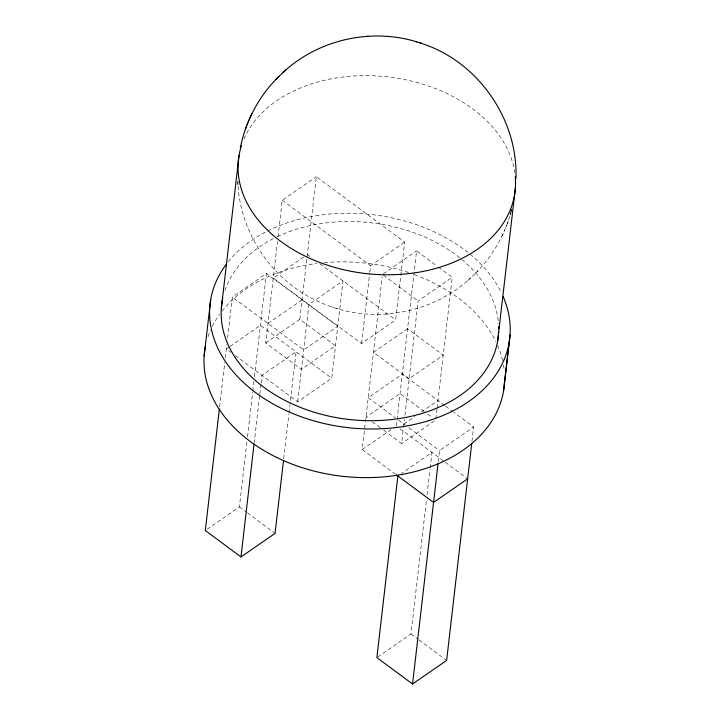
<?xml version="1.0" encoding="UTF-8"?>
<svg xmlns="http://www.w3.org/2000/svg" width="720" height="720" viewBox="0 0 720 720"><rect width="100%" height="100%" fill="white"/><g stroke="black" fill="none" stroke-linecap="round" stroke-linejoin="round"><path stroke-width="0.54" stroke-dasharray="3.6 2.7" d="M219.618 406.863L224.775 362.304M225.288 357.849L226.827 344.52M227.601 337.905L232.326 297.063L266.409 273.474L337.761 326.313L303.669 349.902L232.326 297.063M207.153 529.245L239.4 506.934L247.005 441.207M247.518 436.752L252.675 392.193M252.81 391.077L253.962 381.051M254.484 376.596L266.409 273.474M254.133 443.313L259.668 395.406M259.803 394.299L260.964 384.273M261.09 383.157L261.99 375.363L296.082 351.774L290.025 404.127M303.651 257.049L273.249 278.082L361.575 343.503L395.667 319.923L404.676 242.1L316.341 176.679L299.835 319.347L335.502 345.771L301.419 369.351L265.743 342.936L277.488 241.398M278.01 236.952L282.249 200.268L316.341 176.679M283.707 458.712L288.864 414.153M288.99 413.046L289.899 405.243M297.666 401.778L308.916 304.506L343.008 280.917L331.758 378.198L297.666 401.778L235.35 355.626M361.575 343.503L369.684 273.465M369.81 272.358L370.584 265.689L404.676 242.1M395.631 474.336L362.214 449.586L382.212 276.714M396.306 425.997L396.945 420.48M397.071 419.382L416.565 250.911L437.076 266.103M383.805 430.371L401.634 443.583L403.389 428.445M403.515 427.365L404.397 419.697M404.91 415.269L418.14 300.915L452.232 277.326L437.967 266.76M377.793 656.946L410.967 633.996L426.564 499.203M427.077 494.748L430.038 469.134M430.173 468.018L431.973 452.421L401.571 473.454M436.977 409.185L435.726 419.994L401.634 443.583M437.103 408.105L452.232 277.326M438.282 461.583L439.56 450.549L473.652 426.96L453.78 412.245M471.987 441.306L473.652 426.96M509.715 216.468C503.019 238.077 491.013 258.147 474.759 273.906M505.701 227.781L506.556 225.522M507.366 223.362L508.23 221.085M501.795 236.484L504.765 230.022M238.041 186.309C241.632 237.168 275.661 284.184 322.839 303.534C371.619 324.612 432.063 314.334 470.727 277.758M467.829 280.53L477.837 270.963M229.086 347.031L226.323 348.939L230.832 352.287M230.004 346.392L260.415 325.359L331.758 378.198M267.993 323.478L302.085 299.898M265.743 342.936L299.835 319.347M383.391 273.852L416.565 250.911M362.214 449.586L391.698 429.192M403.884 424.125L414.945 416.475M421.398 412.011L437.976 400.545M385.434 314.118L386.631 314.019M332.055 306.99L333.36 307.413M336.807 308.484L337.887 308.844M282.249 200.268L370.584 265.689M383.364 275.157L418.14 300.915M307.341 254.502L310.041 256.5M319.824 263.745L395.667 319.923M444.753 405.558L402.309 374.121L368.217 397.71L395.307 417.771M445.653 406.224L452.88 411.579M424.134 411.408L400.059 393.579L365.967 417.159L368.64 419.139M427.698 414.054L432.162 417.357M398.538 420.165L405.243 425.124M408.852 427.806L439.56 450.549M399.915 428.679L444.465 461.664M445.356 462.33L467.649 478.836M372.204 421.785L380.232 427.725M239.4 506.934L246.537 512.217M247.428 512.874L275.076 533.349M410.967 633.996L418.104 639.279M418.995 639.945L445.743 659.754M228.285 261.693A150.813 107.199 6.6 0 1 371.925 214.587A150.813 107.199 6.6 0 1 501.435 292.887M208.008 336.663A150.813 107.199 6.6 0 1 210.402 330.444M212.292 326.385A150.813 107.199 6.6 0 1 219.546 314.406M222.012 311.139A150.813 107.199 6.6 0 1 316.935 263.448M324.252 262.656A150.813 107.199 6.6 0 1 408.654 272.565M414.603 274.662A150.813 107.199 6.6 0 1 495.81 341.523M497.529 345.258A150.813 107.199 6.6 0 1 502.56 360.468M503.442 364.86A150.813 107.199 6.6 0 1 504.207 370.359M243.981 138.924A139.212 98.955 6.6 0 1 389.916 77.112A139.212 98.955 6.6 0 1 514.8 172.719M224.892 290.574A139.212 98.955 6.6 0 1 273.294 238.626M277.218 236.691A139.212 98.955 6.6 0 1 418.959 234.63A139.212 98.955 6.6 0 1 498.474 323.703M407.556 328.725L373.464 352.314L409.14 378.729L443.232 355.149L407.556 328.725"/><path stroke-width="1.08" d="M515.943 178.497C518.238 118.782 477.396 60.732 420.246 42.993M204.147 355.968L210.681 299.736M221.328 308.394L239.04 155.466M219.357 409.095L205.308 530.514L240.984 556.938L275.076 533.349L283.455 460.944M240.984 556.938L253.998 444.429M397.881 476.001L376.875 657.585L412.551 684L446.634 660.42L471.735 443.52M412.551 684L438.03 463.788M497.673 340.839L515.394 187.92M503.523 391.122L509.157 342.486M504.432 383.526L510.057 334.89M240.3 147.906C245.709 121.005 259.128 95.625 278.838 76.491M511.713 209.547L510.264 214.632M245.376 129.321L246.24 127.044M247.041 124.884L247.905 122.625M248.841 120.384L251.811 113.922M282.87 72.648C319.131 38.475 374.562 26.955 421.542 43.407M275.76 79.434L285.777 69.876M467.649 478.836L433.557 502.425L396.531 475.002M366.975 36.387L368.163 36.288M415.71 41.562L416.79 41.922M237.762 181.557L237.933 184.41M503.154 296.622A150.813 107.199 6.6 0 1 347.238 427.554A150.813 107.199 6.6 0 1 226.386 264.123M504.612 378.054A150.813 107.199 6.6 0 1 343.908 476.451A150.813 107.199 6.6 0 1 205.452 346.221M515.277 176.778A139.212 98.955 6.6 0 1 365.805 273.546A139.212 98.955 6.6 0 1 241.452 145.638M498.618 331.812A139.212 98.955 6.6 0 1 347.508 419.283A139.212 98.955 6.6 0 1 222.732 298.404M498.636 326.754A139.212 98.955 6.6 0 1 498.672 328.779"/></g></svg>
